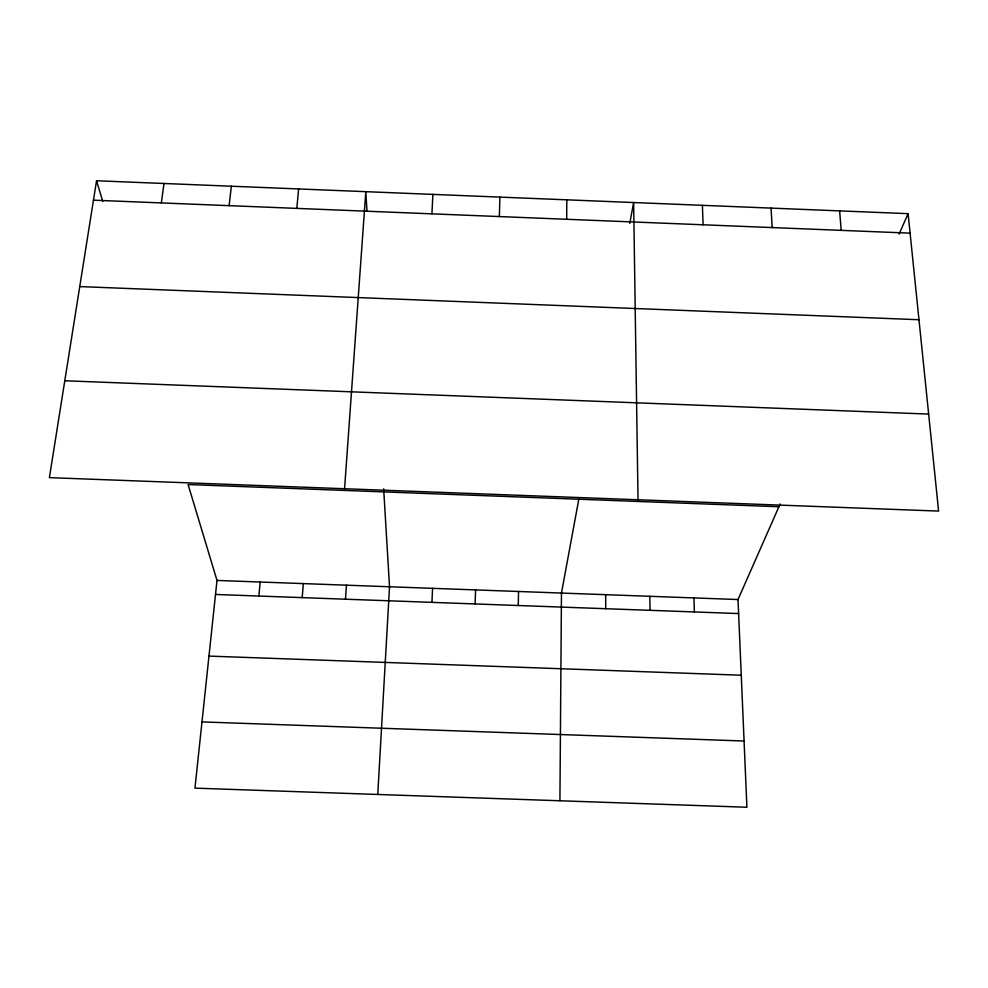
<?xml version="1.0" encoding="UTF-8"?>
<svg xmlns="http://www.w3.org/2000/svg" width="988" height="988" viewBox="0 0 988 988"><rect width="100%" height="100%" fill="white"/><g stroke="black" fill="none" stroke-linecap="round" stroke-linejoin="round"><path stroke-width="1.48" d="M559.924 800.774L561.468 593.059L578.807 499.224M566.68 219.287L566.803 199.835M518.268 605.521L518.539 591.491M499.348 216.57L499.891 197.118M475.129 603.94L475.574 589.91M431.954 602.359L432.571 588.342M431.929 213.84L432.892 194.401M377.762 794.463L389.531 586.761L383.653 488.862M345.479 599.21L346.455 585.18M344.565 488.739L365.807 191.684L366.98 211.284M302.192 597.629L303.341 583.599M296.808 208.394L298.623 188.955M258.868 596.048L260.19 582.018M778.915 506.745L188.103 484.54L217.002 580.438L194.957 788.14L746.916 807.245L738.011 599.531L780.137 503.966M229.117 205.652L231.353 186.226M161.34 202.923L163.996 183.496M96.552 180.755L49.4 477.636L938.6 511.08L908.096 213.667L96.552 180.755L102.752 201.342M629.776 223.387L633.629 202.54L638.026 499.78M899.08 234.144L908.096 213.667M201.984 721.907L744.075 741.012M217.002 580.438L738.011 599.531M215.508 594.455L738.616 613.56M208.974 656.094L741.259 675.212M64.788 380.763L928.658 414.083M93.465 200.181L910.096 233.143M79.744 286.582L918.976 319.729M839.627 210.889L841.196 230.365M771.048 208.11L772.196 227.573M702.394 205.331L703.11 224.782M693.934 597.913L694.366 611.942M649.82 596.295L650.067 610.325M605.669 594.677L605.743 608.707"/></g></svg>
